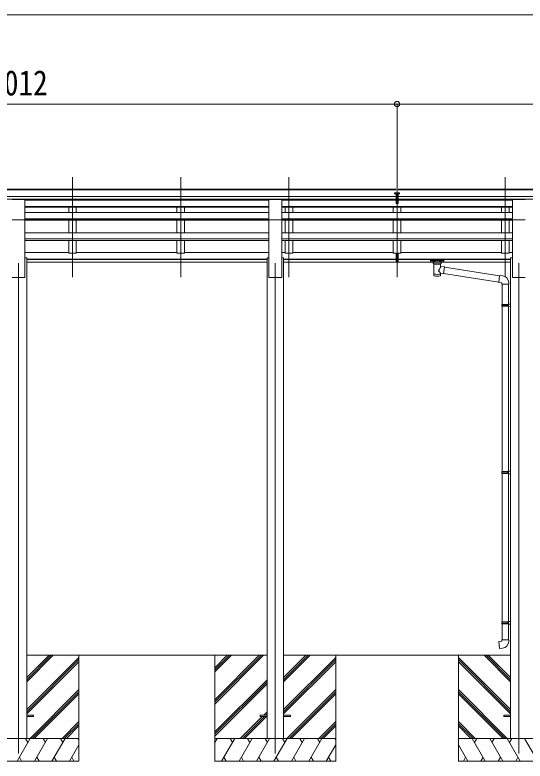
# Model space of a CAD drawing. Units: millimetres at full size, sheet at 1:35; details may follow other scales. Extents: x -9783 to 9892, y -6828 to 6752.
# Drawn here: x -132 to 3244, y -3930 to 1008 of the extents above; entities that cross this region are included whole.
import ezdxf
from ezdxf.enums import TextEntityAlignment as Align

# ---------------------------------------------------------------- set-up
doc = ezdxf.new("R2010")
doc.units = ezdxf.units.MM
doc.header["$LTSCALE"] = 35
doc.header["$PDMODE"] = 32
doc.header["$PDSIZE"] = 35
for name, color, linetype, lineweight in [('0-0_0', 7, 'Continuous', 9), ('0-1_本体', 4, 'Continuous', 9), ('0-2_部品', 7, 'Continuous', 9), ('0-3_ELV2', 7, 'Continuous', 9), ('0-8_PARTS2', 2, 'Continuous', 9), ('0-A_寸法', 6, 'Continuous', 9)]:
    doc.layers.add(name, color=color, linetype=linetype, lineweight=lineweight)
doc.styles.add('ＭＳ ゴシック', font='')
doc.styles.get('ＭＳ ゴシック').set_extended_font_data('MS Gothic')

msp = doc.modelspace()

# ---------------------------------------------------------------- linework, layer by layer
at = {"layer": '0-0_0'}
for p, q in [((-54.16, -3230.13), (1535.84, -3230.13)), ((-54.16, -3405.96), (121.67, -3230.13)), ((-54.16, -3391.81), (107.53, -3230.13)), ((-54.16, -3377.67), (93.38, -3230.13)), ((-54.16, -3589.8), (290.84, -3244.81)), ((-54.16, -3603.94), (290.84, -3258.95)), ((290.84, -3230.13), (290.84, -3930.13)), ((1190.84, -3230.13), (1190.84, -3930.13)), ((1190.84, -3524.3), (1485.02, -3230.13)), ((1190.84, -3538.45), (1499.16, -3230.13)), ((1190.84, -3552.59), (1513.3, -3230.13)), ((1190.84, -3340.46), (1301.17, -3230.13)), ((1190.84, -3326.32), (1287.03, -3230.13)), ((1190.84, -3312.17), (1272.88, -3230.13)), ((1645.84, -3230.13), (2416.84, -3230.13)), ((1645.84, -3405.96), (1821.67, -3230.13)), ((1645.84, -3391.81), (1807.53, -3230.13)), ((1645.84, -3377.67), (1793.38, -3230.13)), ((1645.84, -3589.8), (1990.84, -3244.81)), ((1645.84, -3603.94), (1990.84, -3258.95)), ((1990.84, -3230.13), (1990.84, -3930.13)), ((3147.84, -3230.13), (2376.84, -3230.13)), ((2802.84, -3230.13), (2802.84, -3930.13)), ((3147.84, -3589.8), (2802.84, -3244.81)), ((3147.84, -3603.94), (2802.84, -3258.95)), ((3147.84, -3405.96), (2972, -3230.13)), ((3147.84, -3391.81), (2986.15, -3230.13)), ((3147.84, -3377.67), (3000.29, -3230.13)), ((-54.16, -3618.09), (290.84, -3273.09)), ((1645.84, -3618.09), (1990.84, -3273.09)), ((3147.84, -3618.09), (2802.84, -3273.09)), ((1190.84, -3736.44), (1535.84, -3391.44)), ((1190.84, -3750.58), (1535.84, -3405.58)), ((1190.84, -3764.72), (1535.84, -3419.72)), ((-32.36, -3780.13), (290.84, -3456.94)), ((-18.21, -3780.13), (290.84, -3471.08)), ((-4.07, -3780.13), (290.84, -3485.22)), ((1667.64, -3780.13), (1990.84, -3456.94)), ((1681.79, -3780.13), (1990.84, -3471.08)), ((1695.93, -3780.13), (1990.84, -3485.22)), ((3126.03, -3780.13), (2802.84, -3456.94)), ((3111.89, -3780.13), (2802.84, -3471.08)), ((3097.74, -3780.13), (2802.84, -3485.22)), ((1513.78, -3625.63), (1535.84, -3603.57)), ((1359.28, -3780.13), (1504.78, -3634.63)), ((1373.42, -3780.13), (1518.92, -3634.63)), ((1387.56, -3780.13), (1533.06, -3634.63)), ((1527.92, -3625.63), (1535.84, -3617.71)), ((179.78, -3780.13), (290.84, -3669.07)), ((193.92, -3780.13), (290.84, -3683.21)), ((208.06, -3780.13), (290.84, -3697.35)), ((1879.78, -3780.13), (1990.84, -3669.07)), ((1893.92, -3780.13), (1990.84, -3683.21)), ((1908.06, -3780.13), (1990.84, -3697.35)), ((2913.89, -3780.13), (2802.84, -3669.07)), ((2899.75, -3780.13), (2802.84, -3683.21)), ((2885.61, -3780.13), (2802.84, -3697.35)), ((290.84, -3780.13), (-509.16, -3780.13)), ((-118.01, -3930.13), (-31.4, -3780.13)), ((-46.41, -3806.11), (-61.41, -3780.13)), ((-2.54, -3930.13), (84.07, -3780.13)), ((69.06, -3806.11), (54.06, -3780.13)), ((112.93, -3930.13), (199.54, -3780.13)), ((169.54, -3780.13), (184.54, -3806.11)), ((285, -3780.13), (290.84, -3790.23)), ((1990.84, -3780.13), (1190.84, -3780.13)), ((1190.84, -3807.63), (1206.72, -3780.13)), ((1235.58, -3930.13), (1322.18, -3780.13)), ((1307.18, -3806.11), (1292.18, -3780.13)), ((1351.05, -3930.13), (1437.66, -3780.13)), ((1422.65, -3806.11), (1407.65, -3780.13)), ((1466.52, -3930.13), (1553.13, -3780.13)), ((1538.12, -3806.11), (1523.12, -3780.13)), ((1581.99, -3930.13), (1668.6, -3780.13)), ((1653.59, -3806.11), (1638.59, -3780.13)), ((1697.46, -3930.13), (1784.07, -3780.13)), ((1769.06, -3806.11), (1754.06, -3780.13)), ((1812.93, -3930.13), (1899.54, -3780.13)), ((1869.54, -3780.13), (1884.54, -3806.11)), ((1985, -3780.13), (1990.84, -3790.23)), ((2802.84, -3780.13), (3602.84, -3780.13)), ((2808.67, -3780.13), (2802.84, -3790.23)), ((2980.74, -3930.13), (2894.14, -3780.13)), ((2924.14, -3780.13), (2909.14, -3806.11)), ((3096.21, -3930.13), (3009.61, -3780.13)), ((3024.61, -3806.11), (3039.61, -3780.13)), ((3211.68, -3930.13), (3125.08, -3780.13)), ((3140.08, -3806.11), (3155.08, -3780.13)), ((3327.15, -3930.13), (3240.55, -3780.13)), ((228.4, -3930.13), (290.84, -3821.99)), ((1928.4, -3930.13), (1990.84, -3821.99)), ((2865.27, -3930.13), (2802.84, -3821.99)), ((-509.16, -3930.13), (290.84, -3930.13)), ((-103.01, -3904.15), (-88.01, -3930.13)), ((12.46, -3904.15), (27.46, -3930.13)), ((127.93, -3904.15), (142.93, -3930.13)), ((243.4, -3904.15), (258.4, -3930.13)), ((1190.84, -3930.13), (1990.84, -3930.13)), ((1250.58, -3904.15), (1265.58, -3930.13)), ((1366.05, -3904.15), (1381.05, -3930.13)), ((1481.52, -3904.15), (1496.52, -3930.13)), ((1596.99, -3904.15), (1611.99, -3930.13)), ((1712.46, -3904.15), (1727.46, -3930.13)), ((1827.93, -3904.15), (1842.93, -3930.13)), ((1943.4, -3904.15), (1958.4, -3930.13)), ((3602.84, -3930.13), (2802.84, -3930.13)), ((2850.27, -3904.15), (2835.27, -3930.13)), ((2965.74, -3904.15), (2950.74, -3930.13)), ((3081.21, -3904.15), (3066.21, -3930.13)), ((3196.68, -3904.15), (3181.68, -3930.13))]:
    msp.add_line(p, q, dxfattribs=at)
at = {"layer": '0-1_本体'}
for p, q in [((-2608.66, -145.02), (2390.34, -145.02)), ((7402.34, -145.02), (2403.34, -145.02)), ((-2608.66, -150.38), (2390.34, -150.38)), ((-2608.66, -193.89), (2390.34, -193.9)), ((7402.34, -150.38), (2403.34, -150.38)), ((7402.34, -193.89), (2403.34, -193.9)), ((-2608.66, -211.57), (2390.34, -211.57)), ((-66.66, -213.94), (1548.34, -213.94)), ((-66.66, -216.92), (1548.34, -216.92)), ((223.84, -213.94), (223.84, -216.92)), ((273.84, -213.94), (273.84, -216.92)), ((939.84, -213.94), (939.84, -216.92)), ((989.84, -213.94), (989.84, -216.92)), ((1633.34, -214.06), (2390.34, -214.06)), ((1633.34, -216.92), (2396.84, -216.92)), ((1655.84, -214.06), (1655.84, -216.92)), ((1705.84, -214.06), (1705.84, -216.92)), ((3160.34, -216.92), (2396.84, -216.92)), ((7402.34, -211.57), (2403.34, -211.57)), ((3160.34, -214.06), (2403.34, -214.06)), ((3087.84, -214.06), (3087.84, -216.92)), ((3137.84, -214.06), (3137.84, -216.92)), ((-66.66, -258.92), (1548.34, -258.92)), ((-66.66, -260.62), (1548.34, -260.62)), ((-66.66, -264.29), (1548.34, -264.29)), ((223.84, -264.29), (223.84, -300.26)), ((273.84, -264.29), (273.84, -300.26)), ((939.84, -264.29), (939.84, -300.26)), ((989.84, -264.29), (989.84, -300.26)), ((1633.34, -258.92), (2396.84, -258.92)), ((1633.34, -260.62), (2396.84, -260.62)), ((1633.34, -264.29), (2396.84, -264.29)), ((1655.84, -264.29), (1655.84, -300.26)), ((1705.84, -264.29), (1705.84, -300.26)), ((2371.84, -300.26), (2371.84, -264.29)), ((3160.34, -258.92), (2396.84, -258.92)), ((3160.34, -260.62), (2396.84, -260.62)), ((3160.34, -264.29), (2396.84, -264.29)), ((2421.84, -300.26), (2421.84, -264.29)), ((3087.84, -264.29), (3087.84, -300.26)), ((3137.84, -264.29), (3137.84, -300.26)), ((-66.66, -300.26), (1548.34, -300.26)), ((-66.66, -340.89), (1548.34, -340.89)), ((-66.66, -342.56), (1548.34, -342.56)), ((1633.34, -300.26), (2396.84, -300.26)), ((1633.34, -340.89), (2396.84, -340.89)), ((1633.34, -342.56), (2396.84, -342.56)), ((3160.34, -300.26), (2396.84, -300.26)), ((3160.34, -340.89), (2396.84, -340.89)), ((3160.34, -342.56), (2396.84, -342.56)), ((-66.66, -730.13), (-66.66, -347.81)), ((-66.66, -349.35), (1548.34, -349.35)), ((223.84, -349.35), (223.84, -433.54)), ((273.84, -349.35), (273.84, -433.54)), ((939.84, -349.35), (939.84, -433.54)), ((989.84, -349.35), (989.84, -433.54)), ((1548.34, -730.13), (1548.34, -347.81)), ((1633.34, -730.13), (1633.34, -347.81)), ((1633.34, -349.35), (2396.84, -349.35)), ((1655.84, -349.35), (1655.84, -433.54)), ((1705.84, -349.35), (1705.84, -433.54)), ((2371.84, -433.54), (2371.84, -349.35)), ((3160.34, -349.35), (2396.84, -349.35)), ((2421.84, -433.54), (2421.84, -349.35)), ((3087.84, -349.35), (3087.84, -433.54)), ((3137.84, -349.35), (3137.84, -433.54)), ((3160.34, -730.13), (3160.34, -347.81)), ((-66.66, -433.54), (1548.34, -433.54)), ((1633.34, -433.54), (2396.84, -433.54)), ((3160.34, -433.54), (2396.84, -433.54)), ((-66.66, -472.69), (1548.34, -472.69)), ((-66.66, -474.36), (1548.34, -474.36)), ((-66.66, -484), (1548.34, -484)), ((223.84, -484), (223.84, -569.52)), ((939.84, -484), (939.84, -569.52)), ((1633.34, -472.69), (2396.84, -472.69)), ((1633.34, -474.36), (2396.84, -474.36)), ((1633.34, -484), (2396.84, -484)), ((1655.84, -484), (1655.84, -569.52)), ((2371.84, -569.52), (2371.84, -484)), ((3160.34, -472.69), (2396.84, -472.69)), ((3160.34, -474.36), (2396.84, -474.36)), ((3160.34, -484), (2396.84, -484)), ((2421.84, -569.52), (2421.84, -484)), ((3137.84, -484), (3137.84, -569.52)), ((-66.66, -564.72), (223.84, -564.72)), ((273.84, -564.3), (939.84, -564.3)), ((989.84, -564.3), (1548.34, -564.3)), ((1633.34, -564.3), (1655.84, -564.3)), ((1705.84, -564.3), (2371.84, -564.3)), ((2390.34, -569.52), (2371.84, -569.52)), ((2403.34, -569.52), (2421.84, -569.52)), ((3087.84, -564.3), (2421.84, -564.3)), ((3160.34, -564.3), (3137.84, -564.3)), ((-66.66, -600.13), (-54.16, -600.13)), ((-54.16, -600.13), (-54.16, -3780.13)), ((-54.16, -608.61), (1535.84, -608.61)), ((-54.16, -609.99), (1535.84, -609.99)), ((-54.16, -627.16), (1535.84, -627.16)), ((1535.84, -600.13), (1548.34, -600.13)), ((1535.84, -600.13), (1535.84, -3780.13)), ((1633.34, -600.13), (1645.84, -600.13)), ((1645.84, -600.13), (1645.84, -3780.13)), ((1645.84, -608.61), (2390.34, -608.61)), ((1645.84, -609.99), (2390.34, -609.99)), ((1645.84, -627.16), (2390.34, -627.16)), ((3147.84, -608.61), (2403.34, -608.61)), ((3147.84, -609.99), (2403.34, -609.99)), ((3147.84, -627.16), (2403.34, -627.16)), ((3160.34, -600.13), (3147.84, -600.13)), ((3147.84, -600.13), (3147.84, -3780.13)), ((-151.66, -730.13), (-66.66, -730.13)), ((1548.34, -730.13), (1633.34, -730.13)), ((3245.34, -730.13), (3160.34, -730.13))]:
    msp.add_line(p, q, dxfattribs=at)
for points in [[(273.84, -484), (273.84, -569.52), (223.84, -569.52)], [(989.84, -484), (989.84, -569.52), (939.84, -569.52)], [(1705.84, -484), (1705.84, -569.52), (1655.84, -569.52)], [(3087.84, -484), (3087.84, -569.52), (3137.84, -569.52)]]:
    msp.add_lwpolyline(points, dxfattribs=at)
at = {"layer": '0-2_部品'}
for p, q in [((-151.66, -213.65), (-66.66, -213.65)), ((-66.66, -347.81), (-66.66, -213.65)), ((1548.34, -213.65), (1633.34, -213.65)), ((1548.34, -347.81), (1548.34, -213.65)), ((1633.34, -347.81), (1633.34, -213.65)), ((3245.34, -213.65), (3160.34, -213.65)), ((3160.34, -347.81), (3160.34, -213.65)), ((-151.66, -347.81), (-66.66, -347.81)), ((1548.34, -347.81), (1633.34, -347.81)), ((3245.34, -347.81), (3160.34, -347.81)), ((2618.34, -615.47), (2618.34, -626.23)), ((2618.34, -615.66), (2618.34, -617.2)), ((2620.34, -614.8), (2703.34, -614.8)), ((2620.34, -616.98), (2703.34, -616.98)), ((2620.34, -626.89), (2634.84, -626.89)), ((2634.84, -633.7), (2634.84, -623.42)), ((2638.94, -638.2), (2638.92, -718.49)), ((2684.74, -655.77), (2684.74, -638.19)), ((2688.84, -633.7), (2688.84, -623.42)), ((2688.84, -626.89), (2703.34, -626.89)), ((2705.34, -615.47), (2705.34, -626.23)), ((2709.96, -659.68), (2684.74, -655.77)), ((2709.96, -659.68), (2702.94, -704.94)), ((3073.77, -718.18), (2709.65, -661.69)), ((2684.75, -718.49), (2684.74, -701.86)), ((2684.74, -702.12), (2702.94, -704.94)), ((3070.1, -760.12), (2703.21, -703.2)), ((3094.76, -718.31), (3073.92, -716.48)), ((3089.84, -774.05), (3135.84, -774.05)), ((3091.84, -774.05), (3091.84, -908.05)), ((3133.84, -774.05), (3133.84, -905.49)), ((3135.84, -774.05), (3135.84, -763.14)), ((3089.84, -910.05), (3090.84, -908.05)), ((3089.84, -910.05), (3133.84, -910.05)), ((3089.84, -910.05), (3089.84, -918.05)), ((3089.84, -918.05), (3133.84, -918.05)), ((3089.84, -918.05), (3090.84, -920.05)), ((3090.84, -908.05), (3133.84, -908.05)), ((3090.84, -920.05), (3133.84, -920.05)), ((3091.84, -920.05), (3091.84, -2014.23)), ((3129.36, -910.05), (3128.93, -908.05)), ((3131.84, -905.55), (3147.84, -905.07)), ((3131.84, -907.55), (3131.84, -905.55)), ((3131.84, -907.55), (3133.84, -907.55)), ((3131.84, -922.55), (3131.84, -920.55)), ((3131.84, -922.55), (3147.84, -923.02)), ((3133.84, -922.6), (3133.84, -2011.67)), ((3147.84, -905.07), (3147.84, -923.02)), ((3089.84, -2016.23), (3090.84, -2014.23)), ((3089.84, -2016.23), (3133.84, -2016.23)), ((3089.84, -2016.23), (3089.84, -2024.23)), ((3089.84, -2024.23), (3133.84, -2024.23)), ((3089.84, -2024.23), (3090.84, -2026.23)), ((3090.84, -2014.23), (3133.84, -2014.23)), ((3129.36, -2016.23), (3128.93, -2014.23)), ((3131.84, -2011.73), (3147.84, -2011.26)), ((3131.84, -2013.73), (3131.84, -2011.73)), ((3131.84, -2013.73), (3133.84, -2013.73)), ((3147.84, -2011.26), (3147.84, -2029.2)), ((3090.84, -2026.23), (3133.84, -2026.23)), ((3091.84, -2026.23), (3091.84, -3009.39)), ((3131.84, -2028.73), (3131.84, -2026.73)), ((3131.84, -2028.73), (3147.84, -2029.2)), ((3133.84, -2028.79), (3133.84, -3006.83)), ((3089.84, -3011.39), (3090.84, -3009.39)), ((3089.84, -3011.39), (3133.84, -3011.39)), ((3089.84, -3011.39), (3089.84, -3019.39)), ((3090.84, -3009.39), (3133.84, -3009.39)), ((3129.36, -3011.39), (3128.93, -3009.39)), ((3131.84, -3006.89), (3147.84, -3006.42)), ((3131.84, -3008.89), (3131.84, -3006.89)), ((3131.84, -3008.89), (3133.84, -3008.89)), ((3147.84, -3006.42), (3147.84, -3024.36)), ((3089.84, -3019.39), (3133.84, -3019.39)), ((3089.84, -3019.39), (3090.84, -3021.39)), ((3090.84, -3021.39), (3133.84, -3021.39)), ((3091.84, -3021.39), (3091.84, -3127.53)), ((3131.84, -3023.89), (3131.84, -3021.89)), ((3131.84, -3023.89), (3147.84, -3024.36)), ((3133.84, -3023.95), (3133.84, -3127.53)), ((3089.84, -3127.53), (3135.84, -3127.53)), ((3089.84, -3137.53), (3089.84, -3127.53)), ((3135.84, -3127.53), (3135.84, -3138.45))]:
    msp.add_line(p, q, dxfattribs=at)
at = {"layer": '0-2_部品', "color": 4}
for p, q in [((-9.16, -3625.63), (-54.16, -3625.63)), ((-9.16, -3634.63), (-54.16, -3634.63)), ((-9.16, -3625.63), (-9.16, -3634.63)), ((1490.84, -3625.63), (1490.84, -3634.63)), ((1535.84, -3625.63), (1490.84, -3625.63)), ((1535.84, -3634.63), (1490.84, -3634.63)), ((1690.84, -3625.63), (1645.84, -3625.63)), ((1690.84, -3634.63), (1645.84, -3634.63)), ((1690.84, -3625.63), (1690.84, -3634.63)), ((3102.84, -3625.63), (3102.84, -3634.63)), ((3102.84, -3625.63), (3147.84, -3625.63)), ((3102.84, -3634.63), (3147.84, -3634.63))]:
    msp.add_line(p, q, dxfattribs=at)
at = {"layer": '0-2_部品'}
for points in [[(2618.34, -615.47), (2618.37, -615.27), (2618.46, -615.13), (2618.55, -615.04), (2618.66, -614.98), (2618.78, -614.94), (2619.07, -614.87), (2619.56, -614.83), (2620.1, -614.81), (2620.34, -614.8)], [(2618.34, -626.23), (2618.37, -626.42), (2618.46, -626.56), (2618.55, -626.65), (2618.66, -626.71), (2618.78, -626.76), (2619.07, -626.82), (2619.56, -626.87), (2620.1, -626.89), (2620.34, -626.89)], [(2634.88, -633.64), (2634.85, -634), (2635.1, -634.96), (2635.62, -635.84), (2636.42, -636.68), (2637.54, -637.48), (2638.94, -638.2)], [(2684.74, -638.19), (2684.97, -638.1), (2686.32, -637.36), (2687.44, -636.51), (2688.19, -635.65), (2688.66, -634.75), (2688.83, -633.86)], [(2703.34, -614.8), (2703.69, -614.81), (2704.22, -614.83), (2704.67, -614.88), (2704.97, -614.96), (2705.14, -615.06), (2705.26, -615.2), (2705.33, -615.38), (2705.34, -615.47)], [(2703.34, -626.89), (2703.69, -626.89), (2704.22, -626.86), (2704.67, -626.81), (2704.97, -626.73), (2705.14, -626.63), (2705.26, -626.5), (2705.33, -626.32), (2705.34, -626.23)], [(3073.92, -716.48), (3069.91, -762.31), (3089.84, -764.05), (3089.84, -774.05)], [(3129.36, -910.05), (3129.36, -918.05), (3128.93, -920.05)], [(3131.84, -920.55), (3133.84, -920.55), (3133.84, -907.55)], [(3129.36, -2016.23), (3129.36, -2024.23), (3128.93, -2026.23)], [(3131.84, -2026.73), (3133.84, -2026.73), (3133.84, -2013.73)], [(3129.36, -3011.39), (3129.36, -3019.39), (3128.93, -3021.39)], [(3131.84, -3021.89), (3133.84, -3021.89), (3133.84, -3008.89)], [(3094.76, -3183.28), (3073.92, -3185.1), (3069.91, -3139.28), (3089.84, -3137.53)]]:
    msp.add_lwpolyline(points, dxfattribs=at)
for centre, start, end in [((3090.84, -763.14), 0, 85), ((3090.84, -3138.45), 275, 0)]:
    msp.add_arc(centre, 45, start, end, dxfattribs=at)
for centre, major_axis, ratio, start_param, end_param in [((2620.34, -617.2), (2, 0), 0.109601, 1.5707963, 3.1415927), ((2661.84, -623.42), (27, 0), 0.122176, 6.2831853, 9.424778), ((2661.85, -638.65), (-22.91, 0.42), 0.072511, 0.0008029, 1.5715993), ((2661.85, -640.28), (-22.91, 0.42), 0.072511, 0.0008029, 1.5715993), ((2661.82, -638.65), (22.92, 0.42), 0.07247, 4.71158, 6.2823764), ((2661.82, -640.28), (22.92, 0.42), 0.07247, 4.71158, 6.2823764), ((2672.84, -633.7), (16, 0), 0.361356, 6.2636979, 6.2831853), ((2703.34, -617.2), (2, 0), 0.109601, 0, 1.5707963), ((2661.84, -682.31), (-22.81, -26.62), 0.234429, 1.6855472, 3.1268519), ((2664.39, -679.67), (20.32, -22.25), 0.045535, 0.0389954, 1.3075346), ((2661.84, -718.49), (22.92, 0), 0.101955, 3.1415499, 6.2833984), ((2661.84, -706.05), (22.91, 0), 0.122865, 3.1415927, 6.2831853)]:
    msp.add_ellipse(centre, major_axis=major_axis, ratio=ratio, start_param=start_param, end_param=end_param, dxfattribs=at)
at = {"layer": '0-3_ELV2'}
for p, q in [((2380.34, -176.88), (2380.34, -169.04)), ((2380.34, -176.88), (2390.34, -176.88)), ((2396.84, -177.7), (2390.34, -177.3)), ((2390.34, -178.88), (2403.34, -178.88)), ((2403.34, -177.36), (2396.84, -177.68)), ((2403.34, -240.51), (2403.34, -175.23)), ((2390.34, -220.4), (2396.84, -220.57)), ((2390.34, -239.45), (2396.84, -239.85)), ((2396.84, -220.57), (2403.34, -220.4)), ((2396.84, -239.85), (2403.34, -239.45)), ((2390.34, -606.59), (2390.34, -569.52)), ((2403.34, -606.59), (2403.34, -569.52)), ((2390.34, -606.59), (2403.34, -606.59)), ((2390.34, -628.83), (2390.34, -606.59)), ((2390.34, -611.99), (2403.34, -611.99)), ((2390.34, -627.76), (2396.84, -628.16)), ((2396.84, -628.16), (2403.34, -627.76)), ((2403.34, -628.83), (2403.34, -606.59))]:
    msp.add_line(p, q, dxfattribs=at)
for points in [[(2380.34, -169.04), (2398.34, -168.88), (2413.34, -169.01)], [(2403.34, -240.51), (2396.84, -240.91), (2390.34, -240.51), (2390.34, -175.17)], [(2403.34, -176.84), (2413.34, -176.75), (2413.34, -169.01)], [(2403.34, -221.51), (2400.08, -221.59), (2396.84, -221.67), (2393.59, -221.59), (2390.34, -221.51)], [(2403.34, -628.83), (2396.84, -629.23), (2390.34, -628.83)]]:
    msp.add_lwpolyline(points, dxfattribs=at)
msp.add_ellipse((2421.41, -179.19), major_axis=(24.57, -1.51), ratio=0.121868, start_param=3.1422238, end_param=3.1491027, dxfattribs=at)
at = {"layer": '0-8_PARTS2'}
for p, q in [((248.84, -727.78), (248.84, -65.26)), ((964.84, -727.78), (964.84, -65.26)), ((1680.84, -727.78), (1680.84, -65.26)), ((2396.84, -727.78), (2396.84, -65.26)), ((3112.84, -727.78), (3112.84, -65.26)), ((-109.16, -633.99), (-109.16, -3880.13)), ((1590.84, -633.99), (1590.84, -3880.13)), ((3202.84, -633.99), (3202.84, -3880.13))]:
    msp.add_line(p, q, dxfattribs=at)
at = {"layer": '0-A_寸法'}
for p, q in [((-2635.16, 1008.16), (7428.84, 1008.16)), ((-2615.16, 418.23), (2396.84, 418.23)), ((7408.84, 418.23), (2396.84, 418.23)), ((2396.84, 418.23), (2396.84, -127.39))]:
    msp.add_line(p, q, dxfattribs=at)
msp.add_point((2396.84, 418.23), dxfattribs=at)

# ---------------------------------------------------------------- texts
at = {"layer": '0-A_寸法', "color": 7, "style": 'ＭＳ ゴシック', "width": 0.85}
msp.add_text('5012', height=166.8, dxfattribs=at).set_placement((-301.66, 425.23), align=Align.BOTTOM_LEFT)

doc.saveas('drawing.dxf')
